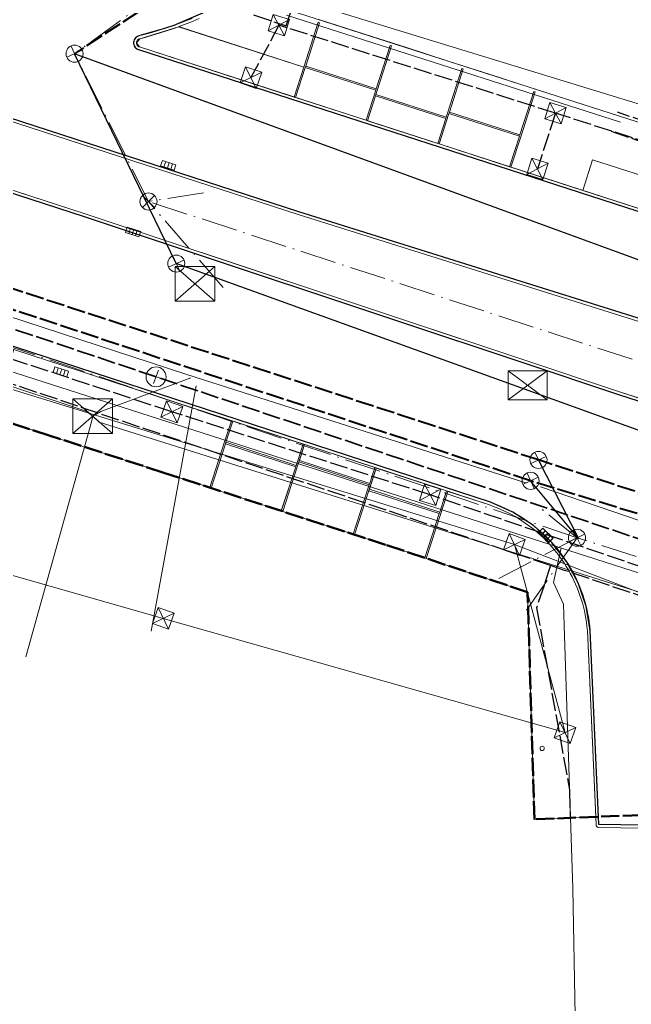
# Model space of a CAD drawing. Header units: metres. Extents: x 105014 to 106600, y 111320 to 118425.
# Drawn here: x 105200.8 to 105243.8, y 112763.7 to 112832.9 of the extents above; entities that cross this region are included whole.
import ezdxf

# ---------------------------------------------------------------- set-up
doc = ezdxf.new("R2010")
doc.units = ezdxf.units.M
doc.linetypes.add('DASHDOT', pattern=[3.556, 2.54, -0.508, 0, -0.508])
doc.linetypes.add('DASHED', pattern=[1.524, 1.27, -0.254])
for name, color, linetype, lineweight in [('00-BASE-LIMITE', 7, 'DASHED', 50), ('00-BASE-UE', 42, 'DASHED', 25), ('10-PAV-CALZADA-MIXTA', 8, 'CONTINUOUS', 30), ('10-PAV-SARDINEL', 252, 'CONTINUOUS', 13), ('20-EP-ZONA-DURA', 253, 'CONTINUOUS', 13), ('20-EP-ZONA-VERDE', 84, 'CONTINUOUS', 13), ('30-RED-ENEL-EXIST', 13, 'CONTINUOUS', 13), ('30-RED-ENEL-NODOS', 11, 'CONTINUOUS', 13), ('30-RED-ENEL-PROY', 1, 'DASHED', 25), ('30-RED-ETB-CAMARA', 151, 'CONTINUOUS', 13), ('30-RED-ETB-EXIST', 145, 'CONTINUOUS', 13), ('30-RED-ETB-PROY', 5, 'DASHED', 25), ('35-RH-ACUE-MENOR-EXIST', 151, 'CONTINUOUS', 13), ('35-RH-ACUE-MENOR-PROY', 5, 'DASHED', 25), ('35-RH-PLUV-COLECTOR', 96, 'CONTINUOUS', 30), ('35-RH-PLUV-INTERCEPTOR', 3, 'DASHED', 40), ('35-RH-PLUV-NODOS', 94, 'CONTINUOUS', 13), ('35-RH-PLUV-RETIRO', 8, 'DASHDOT', 13), ('36-RH-SAN-COLECTOR-PROY', 6, 'DASHED', 35), ('36-RH-SAN-POZOS', 216, 'CONTINUOUS', 13)]:
    doc.layers.add(name, color=color, linetype=linetype, lineweight=lineweight)

# ---------------------------------------------------------------- blocks, each defined once
blk = doc.blocks.new('CAM_ETB_T_13A')
for p, q in [((-1.375, -1.025), (1.375, 1.025)), ((-1.375, 1.025), (1.375, -1.025))]:
    blk.add_line(p, q)
blk.add_lwpolyline([(-1.375, -1.025), (1.375, -1.025), (1.375, 1.025), (-1.375, 1.025)], close=True)
blk = doc.blocks.new('CAM_ETB_T_14A')
for p, q in [((-1.39, -1.22), (1.39, 1.22)), ((-1.39, 1.22), (1.39, -1.22))]:
    blk.add_line(p, q)
blk.add_lwpolyline([(-1.39, -1.22), (1.39, -1.22), (1.39, 1.22), (-1.39, 1.22)], close=True)
blk = doc.blocks.new('CAJA_ENEL')
for p, q in [((-0.6, -0.6), (0.6, 0.6)), ((-0.6, 0.6), (0.6, -0.6))]:
    blk.add_line(p, q)
blk.add_lwpolyline([(-0.6, -0.6), (0.6, -0.6), (0.6, 0.6), (-0.6, 0.6)], close=True)
blk = doc.blocks.new('POSTE')
blk.add_circle((0, 0), 0.15)
blk = doc.blocks.new('POZO_SAN')
for p, q in [((-0.5, 0), (0.5, 0)), ((0, -0.5), (0, 0.5))]:
    blk.add_line(p, q)
blk.add_circle((0, 0), 0.7)
blk = doc.blocks.new('SUMIDERO')
for p, q in [((-0.25, -0.2), (-0.25, 0.2)), ((0, -0.2), (0, 0.2)), ((0.25, -0.2), (0.25, 0.2))]:
    blk.add_line(p, q)
blk.add_lwpolyline([(-0.5, -0.2), (0.5, -0.2), (0.5, 0.2), (-0.5, 0.2)], close=True)
blk = doc.blocks.new('POZO_PLUV')
for p, q in [((-0.42, -0.42), (0.42, 0.42)), ((-0.42, 0.42), (0.42, -0.42))]:
    blk.add_line(p, q)
blk.add_circle((0, 0), 0.6)

msp = doc.modelspace()

# ---------------------------------------------------------------- linework, layer by layer
at = {"layer": '00-BASE-LIMITE'}
msp.add_lwpolyline([(105289.6941, 112775.5977), (105287.9911, 112776.1541), (105287.0291, 112776.4771), (105286.6591, 112776.6161), (105281.4881, 112778.2371), (105277.3591, 112779.4201), (105267.7009, 112782.6073), (105258.1345, 112785.7867), (105256.5071, 112784.3645), (105256.6323, 112777.5367), (105236.9679, 112776.7399), (105236.4833, 112792.7027), (105226.5091, 112796.0273), (105210.9121, 112801.0965), (105202.9235, 112803.6929), (105179.7183, 112811.2349)], dxfattribs=at)
at = {"layer": '00-BASE-UE'}
msp.add_lwpolyline([(105289.6941, 112775.5977), (105287.9911, 112776.1541), (105287.0291, 112776.4771), (105286.6591, 112776.6161), (105281.4881, 112778.2371), (105277.3591, 112779.4201), (105267.7009, 112782.6073), (105258.1345, 112785.7867), (105256.5071, 112784.3645), (105256.6323, 112777.5367), (105236.9679, 112776.7399), (105236.4833, 112792.7027), (105226.5091, 112796.0273), (105210.9121, 112801.0965), (105202.9235, 112803.6929), (105179.7183, 112811.2349)], dxfattribs=at)
at = {"layer": '10-PAV-CALZADA-MIXTA'}
for points in [[(105149.6481, 112837.2091), (105205.3211, 112819.0981), (105213.5414, 112816.3599), (105237.7747, 112808.2879), (105241.1827, 112807.1549), (105242.8757, 112806.5957), (105245.6951, 112805.6757), (105247.9399, 112804.9567), (105250.6317, 112804.1165), (105252.9785, 112803.4077), (105255.6127, 112802.6435), (105258.0005, 112801.9839), (105260.6021, 112801.3063), (105263.0121, 112800.7209), (105273.2419, 112798.7273), (105283.5917, 112797.5002), (105294.0041, 112797.0465)], [(105214.9864, 112833.963), (105211.618, 112832.5176), (105210.9767, 112832.2995), (105209.1757, 112831.7774), (105209.1494, 112831.77), (105209.0715, 112831.7382), (105209.0001, 112831.6938), (105208.9371, 112831.6381), (105208.8844, 112831.5726), (105208.8433, 112831.4992), (105208.8152, 112831.42), (105208.8007, 112831.3371), (105208.8003, 112831.253), (105208.814, 112831.1701), (105208.8414, 112831.0906), (105208.8817, 112831.0168), (105208.9339, 112830.9508), (105208.9963, 112830.8945), (105209.0673, 112830.8494), (105209.1449, 112830.8169), (105249.0827, 112817.8987)], [(105288.9252, 112799.8528), (105281.1701, 112801.0701), (105279.0419, 112801.5173), (105276.7825, 112802.0417), (105274.7271, 112802.5593), (105272.4977, 112803.1597), (105270.5285, 112803.7197), (105268.3083, 112804.3791), (105266.4719, 112804.9433), (105264.2047, 112805.6573), (105262.8505, 112806.0905), (105260.1755, 112806.9535), (105220.4151, 112819.4175), (105190.756, 112829.0572)], [(105249.1879, 112776.2485), (105241.4991, 112776.3691), (105240.8843, 112790.0185), (105240.5999, 112791.7168), (105240.0399, 112793.345), (105239.2195, 112794.8589), (105238.1611, 112796.2171), (105236.8935, 112797.3826), (105235.4514, 112798.3234), (105233.8741, 112799.0141), (105207.1794, 112807.7278), (105145.5001, 112827.8611)]]:
    msp.add_lwpolyline(points, dxfattribs=at)
at = {"layer": '10-PAV-SARDINEL'}
for points in [[(105244.2848, 112806.134), (105242.8757, 112806.5957), (105241.1827, 112807.1549), (105237.7747, 112808.2879), (105213.5414, 112816.3599), (105205.3211, 112819.0981), (105149.6481, 112837.2091)], [(105149.71, 112837.3993), (105205.3837, 112819.2881), (105213.6046, 112816.5497), (105237.8379, 112808.4777), (105241.2456, 112807.3448), (105242.9382, 112806.7857), (105244.3469, 112806.3241)], [(105249.0827, 112817.8987), (105209.1449, 112830.8169), (105209.0862, 112830.8401), (105209.0309, 112830.8704), (105208.9798, 112830.9075), (105208.9339, 112830.9508), (105208.8937, 112830.9995), (105208.86, 112831.0528), (105208.8333, 112831.11), (105208.814, 112831.1701), (105208.8024, 112831.2321), (105208.7987, 112831.2951), (105208.803, 112831.3581), (105208.8152, 112831.42), (105208.835, 112831.4799), (105208.8623, 112831.5368), (105208.8965, 112831.5898), (105208.9371, 112831.6381), (105208.9835, 112831.6809), (105209.0349, 112831.7175), (105209.0905, 112831.7474), (105209.1494, 112831.77), (105209.1757, 112831.7774), (105209.6292, 112831.8966), (105210.0806, 112832.0234), (105210.5298, 112832.1577), (105210.9767, 112832.2995), (105211.618, 112832.5176), (105212.049, 112832.674), (105212.4774, 112832.8374), (105212.9031, 112833.0078)], [(105213.4047, 112833.0014), (105212.9789, 112832.8228), (105212.5502, 112832.6511), (105212.1183, 112832.4864), (105211.6843, 112832.329), (105211.0392, 112832.1096), (105210.5887, 112831.9666), (105210.1363, 112831.8313), (105209.6816, 112831.7036), (105209.2296, 112831.5848), (105209.2125, 112831.58), (105209.174, 112831.5652), (105209.1406, 112831.5472), (105209.1099, 112831.5254), (105209.0819, 112831.4995), (105209.0577, 112831.4707), (105209.0374, 112831.4394), (105209.0208, 112831.4047), (105209.0089, 112831.3689), (105209.0016, 112831.3319), (105208.9991, 112831.2947), (105209.0013, 112831.2567), (105209.0083, 112831.2192), (105209.0198, 112831.1833), (105209.0359, 112831.1489), (105209.0562, 112831.1168), (105209.08, 112831.088), (105209.108, 112831.0616), (105209.1378, 112831.04), (105209.1719, 112831.0213), (105209.2117, 112831.0055), (105249.1404, 112818.0902)], [(105260.1149, 112806.763), (105220.3543, 112819.227), (105190.6942, 112828.867)], [(105190.756, 112829.0572), (105220.4151, 112819.4175), (105260.1755, 112806.9535)], [(105249.1864, 112776.0485), (105241.496, 112776.1691), (105241.4626, 112776.1724), (105241.4303, 112776.1813), (105241.3999, 112776.1954), (105241.3723, 112776.2144), (105241.3482, 112776.2378), (105241.3284, 112776.2648), (105241.3134, 112776.2948), (105241.3036, 112776.3269), (105241.2993, 112776.3601), (105240.6848, 112790.0035), (105240.6577, 112790.2819), (105240.6225, 112790.5632), (105240.58, 112790.8403), (105240.5293, 112791.1192), (105240.4718, 112791.393), (105240.4056, 112791.6694), (105240.333, 112791.9397), (105240.252, 112792.211), (105240.1643, 112792.4778), (105240.0686, 112792.7442), (105239.9675, 112793.0027), (105239.8567, 112793.2647), (105239.7408, 112793.5192), (105239.6165, 112793.7731), (105239.486, 112794.0221), (105239.3478, 112794.2691), (105239.203, 112794.5117), (105239.0517, 112794.7501), (105238.895, 112794.9825), (105238.7309, 112795.2121), (105238.5623, 112795.4348), (105238.559, 112795.4392), (105238.3851, 112795.6559), (105238.2016, 112795.8723), (105238.0138, 112796.0818), (105237.8201, 112796.2862), (105237.621, 112796.4851), (105237.4147, 112796.6801), (105237.2049, 112796.8676), (105236.99, 112797.0493), (105236.7703, 112797.225), (105236.5459, 112797.3946), (105236.3144, 112797.5595), (105236.0809, 112797.7164), (105235.8449, 112797.8658), (105235.6006, 112798.0112), (105235.355, 112798.1482), (105235.1073, 112798.2777), (105234.8518, 112798.4024), (105234.5959, 112798.5186), (105234.3382, 112798.6272), (105234.0732, 112798.7304), (105233.8089, 112798.825), (105207.1173, 112807.5377), (105145.438, 112827.671)], [(105145.5002, 112827.8609), (105207.1794, 112807.7278), (105233.8741, 112799.0141), (105234.1446, 112798.9173), (105234.4123, 112798.813), (105234.677, 112798.7014), (105234.9386, 112798.5825), (105235.1968, 112798.4565), (105235.4514, 112798.3234), (105235.7023, 112798.1834), (105235.9492, 112798.0365), (105236.1919, 112797.8828), (105236.4304, 112797.7225), (105236.6643, 112797.5557), (105236.8935, 112797.3826), (105237.1179, 112797.2031), (105237.3373, 112797.0176), (105237.5514, 112796.8261), (105237.7602, 112796.6287), (105237.9635, 112796.4257), (105238.1611, 112796.2171), (105238.3529, 112796.0032), (105238.5387, 112795.7841), (105238.7184, 112795.5599), (105238.8918, 112795.3309), (105239.0589, 112795.0972), (105239.2195, 112794.8589), (105239.3735, 112794.6164), (105239.5207, 112794.3696), (105239.661, 112794.119), (105239.7944, 112793.8645), (105239.9208, 112793.6065), (105240.0399, 112793.345), (105240.1518, 112793.0804), (105240.2564, 112792.8129), (105240.3536, 112792.5425), (105240.4433, 112792.2695), (105240.5254, 112791.9942), (105240.5999, 112791.7168), (105240.6668, 112791.4373), (105240.7259, 112791.1562), (105240.7772, 112790.8735), (105240.8208, 112790.5895), (105240.8565, 112790.3045), (105240.8843, 112790.0185), (105241.4991, 112776.3691), (105241.4991, 112776.3691), (105249.1879, 112776.2485)]]:
    msp.add_lwpolyline(points, dxfattribs=at)
at = {"layer": '20-EP-ZONA-DURA'}
for points in [[(105249.3765, 112820.4021), (105241.0467, 112823.0791), (105240.3565, 112820.9315), (105235.3137, 112822.5625), (105236.0007, 112824.7007), (105237.0105, 112827.8425), (105236.9153, 112827.8731), (105235.9362, 112824.8265), (105230.9855, 112826.4171), (105231.9645, 112829.4643), (105231.8691, 112829.4949), (105230.8597, 112826.3529), (105230.7677, 112826.0676), (105225.8166, 112827.6587), (105225.9083, 112827.9443), (105226.9181, 112831.0859), (105226.8229, 112831.1165), (105225.8437, 112828.0701), (105220.8929, 112829.6607), (105221.8719, 112832.7077), (105221.7767, 112832.7383), (105220.7673, 112829.5965), (105217.0068, 112830.805), (105212.0837, 112832.3915), (105212.0771, 112832.3893), (105211.9587, 112832.4273), (105212.1183, 112832.4864), (105212.5502, 112832.6511), (105212.9789, 112832.8228), (105213.4047, 112833.0014)], [(105221.8237, 112832.9332), (105225.0139, 112831.908), (105227.9631, 112830.9602), (105230.9125, 112830.0123), (105233.8617, 112829.0645), (105236.8111, 112828.1167), (105237.3142, 112827.955), (105247.2605, 112824.7589)]]:
    msp.add_lwpolyline(points, dxfattribs=at)
for points in [[(105215.1913, 112803.2587), (105214.1427, 112800.0465), (105210.9121, 112801.0965), (105202.9235, 112803.6929), (105198.8627, 112805.0127), (105199.8705, 112808.2069), (105200.3709, 112809.7397), (105207.1173, 112807.5377), (105215.6761, 112804.7433), (105215.1913, 112803.2587)], [(105220.1893, 112801.5073), (105219.1691, 112798.4129), (105214.2377, 112800.0156), (105215.2557, 112803.1338), (105220.1893, 112801.5073)], [(105225.2631, 112799.9553), (105224.2234, 112796.7702), (105219.2769, 112798.3778), (105220.3155, 112801.5705), (105220.8093, 112803.0683), (105220.444, 112801.9492), (105220.4131, 112801.8543), (105225.3563, 112800.2405), (105225.2631, 112799.9553)], [(105230.2786, 112798.2285), (105229.2677, 112795.1078), (105226.5091, 112796.0273), (105224.3315, 112796.735), (105225.3583, 112799.9243), (105225.8477, 112801.4238), (105225.3624, 112799.926), (105225.3317, 112799.8309), (105230.2786, 112798.2285)], [(105241.2743, 112776.9144), (105236.9679, 112776.7399), (105236.4833, 112792.7027), (105229.3627, 112795.0761), (105230.4045, 112798.2923), (105230.8861, 112799.7792), (105233.8089, 112798.825), (105234.0732, 112798.7304), (105234.3382, 112798.6272), (105234.5959, 112798.5186), (105234.8518, 112798.4024), (105235.1073, 112798.2777), (105235.355, 112798.1482), (105235.6006, 112798.0112), (105235.8449, 112797.8658), (105236.0809, 112797.7164), (105236.3144, 112797.5595), (105236.5459, 112797.3946), (105236.7703, 112797.225), (105236.99, 112797.0493), (105237.2049, 112796.8676), (105237.4147, 112796.6801), (105237.621, 112796.4851), (105237.8201, 112796.2862), (105238.0138, 112796.0818), (105238.2016, 112795.8723), (105238.3851, 112795.6559), (105238.559, 112795.4392), (105238.5623, 112795.4348), (105238.7309, 112795.2121), (105238.895, 112794.9825), (105239.0517, 112794.7501), (105239.203, 112794.5117), (105239.3478, 112794.2691), (105239.486, 112794.0221), (105239.6165, 112793.7731), (105239.7408, 112793.5192), (105239.8567, 112793.2647), (105239.9675, 112793.0027), (105240.0686, 112792.7442), (105240.1643, 112792.4778), (105240.252, 112792.211), (105240.333, 112791.9397), (105240.4056, 112791.6694), (105240.4718, 112791.393), (105240.5293, 112791.1192), (105240.58, 112790.8403), (105240.6225, 112790.5632), (105240.6577, 112790.2819), (105240.6848, 112790.0035), (105241.2743, 112776.9144)]]:
    msp.add_lwpolyline(points, close=True, dxfattribs=at)
at = {"layer": '20-EP-ZONA-VERDE'}
for points in [[(105280.4205, 112877.5627), (105266.1031, 112867.7395), (105263.9921, 112866.2831), (105262.9035, 112865.5199), (105261.0917, 112864.2081), (105259.6217, 112863.0917), (105257.8749, 112861.6795), (105256.3499, 112860.3477), (105254.6851, 112858.7545), (105253.2099, 112857.1839), (105251.6899, 112855.3547), (105250.3625, 112853.5145), (105248.4658, 112850.2713), (105246.9727, 112846.8239), (105245.9048, 112843.222), (105245.2775, 112839.5178), (105245.1001, 112835.7651), (105245.3749, 112832.0182), (105246.0982, 112828.3316), (105247.2593, 112824.7589), (105216.5907, 112834.6149), (105218.2497, 112835.6713), (105327.0389, 112910.3979)], [(105152.3719, 112841.3223), (105220.3533, 112819.2273), (105220.3533, 112819.2273), (105260.1139, 112806.7633), (105262.7883, 112805.9005), (105264.1431, 112805.4669), (105266.4115, 112804.7527), (105268.2493, 112804.1881), (105270.4717, 112803.5279), (105272.4431, 112802.9673), (105274.6755, 112802.3661), (105276.7345, 112801.8475), (105278.9977, 112801.3223), (105281.1301, 112800.8743), (105288.9013, 112799.6545)], [(105288.8015, 112797.3765), (105282.3104, 112797.8108), (105275.8467, 112798.5467), (105269.4241, 112799.5825), (105263.0567, 112800.9159), (105260.6501, 112801.5005), (105258.0515, 112802.1773), (105255.6663, 112802.8361), (105253.0345, 112803.5997), (105250.6897, 112804.3081), (105247.9993, 112805.1477), (105245.7557, 112805.8663), (105242.9373, 112806.7859), (105241.2449, 112807.3451), (105237.8371, 112808.4779), (105205.3829, 112819.2883), (105150.9687, 112836.9897)]]:
    msp.add_lwpolyline(points, dxfattribs=at)
for points in [[(105220.7673, 112829.5965), (105220.0897, 112827.4867), (105209.2065, 112831.0071), (105208.999, 112831.3022), (105209.2251, 112831.5833), (105211.9587, 112832.4273), (105220.7673, 112829.5965)], [(105221.8719, 112832.7077), (105220.8929, 112829.6607), (105220.8625, 112829.5656), (105220.1849, 112827.4561), (105220.0897, 112827.4867), (105220.7673, 112829.5965), (105221.7767, 112832.7383), (105221.8719, 112832.7077)], [(105226.9181, 112831.0859), (105225.9083, 112827.9443), (105225.8166, 112827.6587), (105225.7859, 112827.5635), (105225.2275, 112825.8251), (105225.1323, 112825.8557), (105225.8132, 112827.975), (105225.8437, 112828.0701), (105226.8229, 112831.1165), (105226.9181, 112831.0859)], [(105225.8132, 112827.975), (105225.1323, 112825.8557), (105220.1849, 112827.4561), (105220.8625, 112829.5656), (105225.8132, 112827.975)], [(105225.8437, 112828.0701), (105225.8132, 112827.975), (105220.8625, 112829.5656), (105220.8929, 112829.6607), (105225.8437, 112828.0701)], [(105231.9645, 112829.4643), (105230.9855, 112826.4171), (105230.955, 112826.322), (105230.2713, 112824.1937), (105230.1761, 112824.2243), (105230.7369, 112825.9725), (105230.7677, 112826.0676), (105230.8597, 112826.3529), (105231.8691, 112829.4949), (105231.9645, 112829.4643)], [(105230.7369, 112825.9725), (105230.1761, 112824.2243), (105225.2275, 112825.8251), (105225.7859, 112827.5635), (105230.7369, 112825.9725)], [(105230.7677, 112826.0676), (105230.7369, 112825.9725), (105225.7859, 112827.5635), (105225.8166, 112827.6587), (105230.7677, 112826.0676)], [(105237.0105, 112827.8425), (105236.0007, 112824.7007), (105235.3137, 112822.5625), (105235.2185, 112822.5931), (105235.9057, 112824.7314), (105235.9362, 112824.8265), (105236.9153, 112827.8731), (105237.0105, 112827.8425)], [(105235.9057, 112824.7314), (105235.2185, 112822.5931), (105230.2713, 112824.1937), (105230.955, 112826.322), (105235.9057, 112824.7314)], [(105235.9362, 112824.8265), (105235.9057, 112824.7314), (105230.955, 112826.322), (105230.9855, 112826.4171), (105235.9362, 112824.8265)], [(105249.3765, 112820.4021), (105250.0633, 112819.2831), (105250.1898, 112818.8164), (105250.0245, 112818.3621), (105249.6277, 112818.086), (105249.1443, 112818.0889), (105240.3565, 112820.9315), (105241.0467, 112823.0791), (105249.3765, 112820.4021)], [(105215.7709, 112804.7129), (105215.282, 112803.2302), (105215.2507, 112803.1355), (105215.2557, 112803.1338), (105214.2377, 112800.0155), (105214.1427, 112800.0465), (105215.1913, 112803.2587), (105215.6761, 112804.7433), (105215.7709, 112804.7129)], [(105215.2865, 112803.2284), (105215.282, 112803.2302), (105215.7709, 112804.7129), (105215.2865, 112803.2284)], [(105220.7141, 112803.0993), (105220.2206, 112801.6021), (105215.2865, 112803.2284), (105215.7709, 112804.7129), (105220.7141, 112803.0993)], [(105215.2865, 112803.2284), (105215.2557, 112803.1338), (105215.2507, 112803.1355), (105215.282, 112803.2302), (105215.2865, 112803.2284)], [(105220.2206, 112801.6021), (105220.1893, 112801.5073), (105215.2557, 112803.1338), (105215.2865, 112803.2284), (105220.2206, 112801.6021)], [(105220.8093, 112803.0683), (105220.3155, 112801.5705), (105219.2735, 112798.3675), (105219.1659, 112798.4031), (105220.1893, 112801.5073), (105220.2206, 112801.6021), (105220.7141, 112803.0993), (105220.8093, 112803.0683)], [(105225.7527, 112801.4547), (105225.3873, 112800.3355), (105220.444, 112801.9492), (105220.8093, 112803.0683), (105225.7527, 112801.4547)], [(105225.3873, 112800.3355), (105225.3563, 112800.2405), (105220.4131, 112801.8543), (105220.444, 112801.9492), (105225.3873, 112800.3355)], [(105225.8477, 112801.4238), (105225.3583, 112799.9243), (105224.3315, 112796.7351), (105224.2233, 112796.7701), (105225.2631, 112799.9553), (105225.3563, 112800.2405), (105225.3873, 112800.3355), (105225.7527, 112801.4547), (105225.8477, 112801.4238)], [(105230.7909, 112799.8101), (105230.3093, 112798.3234), (105225.3624, 112799.926), (105225.8477, 112801.4238), (105230.7909, 112799.8101)], [(105230.3093, 112798.3234), (105230.2786, 112798.2285), (105225.3317, 112799.8309), (105225.3624, 112799.926), (105230.3093, 112798.3234)], [(105230.8861, 112799.7793), (105230.4045, 112798.2923), (105229.3629, 112795.0769), (105229.2677, 112795.1077), (105230.2786, 112798.2285), (105230.3093, 112798.3234), (105230.7909, 112799.8101), (105230.8861, 112799.7793)]]:
    msp.add_lwpolyline(points, close=True, dxfattribs=at)
at = {"layer": '30-RED-ENEL-EXIST'}
for points in [[(105235.5533, 112796.0481), (105199.1877, 112807.2787)], [(105210.8863, 112790.8611), (105185.4603, 112798.1131)], [(105268.1285, 112783.5243), (105235.5533, 112796.0481)], [(105235.5533, 112796.0481), (105239.1163, 112782.8303)], [(105239.1163, 112782.8303), (105210.8863, 112790.8611)]]:
    msp.add_lwpolyline(points, dxfattribs=at)
at = {"layer": '30-RED-ENEL-PROY'}
for points in [[(105219.0087, 112832.5339), (105217.0401, 112828.8587)], [(105238.4463, 112826.3529), (105219.0087, 112832.5339)], [(105238.4463, 112826.3529), (105237.1723, 112822.4481)], [(105272.8819, 112815.3369), (105238.4463, 112826.3529)], [(105211.4861, 112805.3733), (105191.3347, 112811.9997)], [(105229.6359, 112799.5383), (105211.4861, 112805.3733)], [(105267.8093, 112786.4901), (105229.6359, 112799.5383)]]:
    msp.add_lwpolyline(points, dxfattribs=at)
at = {"layer": '30-RED-ETB-EXIST'}
for points in [[(105219.541, 112833.233), (105243.016, 112825.715)], [(105157.427, 112826.674), (105157.272, 112826.239), (105163.326, 112824.093), (105212.541, 112807.986), (105236.356, 112800.394)], [(105149.986, 112823.844), (105149.316, 112824.066), (105205.46, 112805.41), (105205.923, 112805.073)], [(105205.923, 112805.073), (105206.491, 112805.39), (105212.812, 112807.771)], [(105210.039, 112789.951), (105213.196, 112807.2)], [(105201.215, 112788.164), (105205.838, 112804.674), (105205.923, 112805.073)], [(105256.287, 112734.458), (105257.534, 112787.385), (105258.042, 112788.562), (105257.436, 112788.569), (105206.372, 112804.642), (105205.923, 112805.073)], [(105237.39, 112800.11), (105249.539, 112795.956), (105249.798, 112796.715)]]:
    msp.add_lwpolyline(points, dxfattribs=at)
at = {"layer": '30-RED-ETB-PROY'}
for points in [[(105217.216, 112833.262), (105219.513, 112832.483), (105219.967, 112833.821), (105217.67, 112834.6)], [(105242.348, 112825.083), (105244.644, 112824.304), (105245.098, 112825.642), (105242.801, 112826.421)]]:
    msp.add_lwpolyline(points, dxfattribs=at)
at = {"layer": '35-RH-ACUE-MENOR-EXIST'}
for points in [[(105334.83, 112799.27), (105139.12, 112859.21)], [(105334.83, 112799.27), (105139.12, 112859.21)], [(105142.7782, 112826.6219), (105290.85, 112779.12), (105346.1, 112760.24)], [(105238.8362, 112795.8062), (105238.3054, 112793.3746), (105238.9995, 112791.8561), (105239.0649, 112790.3489), (105239.6666, 112771.8763), (105239.8184, 112762.933)]]:
    msp.add_lwpolyline(points, dxfattribs=at)
at = {"layer": '35-RH-ACUE-MENOR-PROY'}
for points in [[(105370.691, 112701.8888), (105366.544, 112717.8541), (105361.1677, 112738.5522), (105358.4748, 112748.9194), (105356.9812, 112755.3645), (105355.5454, 112756.9563), (105346.0551, 112760.4521), (105337.4682, 112763.1052), (105295.1801, 112776.042), (105256.8634, 112788.2406), (105255.2416, 112788.7872), (105239.0869, 112794.2322), (105238.0991, 112794.5682), (105147.1597, 112825.2163)], [(105238.0982, 112794.5654), (105237.6395, 112793.1702), (105237.1128, 112791.6067), (105239.4253, 112778.8181), (105239.4822, 112776.8713)]]:
    msp.add_lwpolyline(points, dxfattribs=at)
at = {"layer": '35-RH-PLUV-COLECTOR'}
for points in [[(105252.92, 112812.89), (105204.6499, 112830.5329)], [(105211.797, 112815.787), (105204.6499, 112830.5329)], [(105252.92, 112812.89), (105204.6499, 112830.5329)], [(105211.797, 112815.787), (105204.6499, 112830.5329)], [(105250.81, 112801.7089), (105211.797, 112815.787)], [(105250.81, 112801.7089), (105211.797, 112815.787)], [(105240.095, 112796.451), (105237.2472, 112801.9891)], [(105240.095, 112796.451), (105236.6965, 112800.5247)]]:
    msp.add_lwpolyline(points, dxfattribs=at)
at = {"layer": '35-RH-PLUV-INTERCEPTOR'}
for points in [[(105276.6882, 112877.6973), (105204.6499, 112830.5329)], [(105276.6882, 112877.6973), (105204.6499, 112830.5329)], [(105237.2472, 112801.9891), (105148.9398, 112830.7171)], [(105236.6965, 112800.5247), (105162.1015, 112825.1667)], [(105303.4264, 112780.4595), (105237.2472, 112801.9891)], [(105311.1666, 112777.5471), (105236.6965, 112800.5247)]]:
    msp.add_lwpolyline(points, dxfattribs=at)
at = {"layer": '35-RH-PLUV-RETIRO'}
for points in [[(105275.959, 112882.213), (105204.6499, 112830.5329)], [(105239.957, 112796.524), (105098.175, 112844.321)], [(105209.842, 112820.149), (105204.6499, 112830.5329)], [(105213.7097, 112820.7456), (105209.842, 112820.149)], [(105250.778, 112806.791), (105209.842, 112820.149)], [(105215.0812, 112814.1055), (105209.842, 112820.149)], [(105239.957, 112796.524), (105236.9991, 112798.9256)], [(105239.957, 112796.524), (105234.1429, 112793.4972)], [(105239.957, 112796.524), (105236.1605, 112791.0963)], [(105303.91, 112776.248), (105258.0627, 112790.7902), (105239.957, 112796.524)]]:
    msp.add_lwpolyline(points, dxfattribs=at)
at = {"layer": '36-RH-SAN-COLECTOR-PROY'}
for points in [[(105210.3752, 112807.83), (105160.8385, 112824.4546)], [(105255.2034, 112792.7856), (105210.3752, 112807.83)]]:
    msp.add_lwpolyline(points, dxfattribs=at)

# ---------------------------------------------------------------- block references
at = {"layer": '30-RED-ENEL-NODOS'}
for name, p, rotation in [('CAJA_ENEL', (105219.0087, 112832.5338), 342.9), ('CAJA_ENEL', (105217.04, 112828.8587), 71.3), ('CAJA_ENEL', (105238.4463, 112826.3529), 342.9), ('CAJA_ENEL', (105237.1722, 112822.4481), 72.6), ('CAJA_ENEL', (105211.4859, 112805.3732), 160.7), ('CAJA_ENEL', (105229.6359, 112799.5382), 163.4), ('CAJA_ENEL', (105235.5534, 112796.048), 340.3), ('CAJA_ENEL', (105210.8863, 112790.8609), 340.3), ('CAJA_ENEL', (105239.1162, 112782.8303), 340.3), ('POSTE', (105237.5071, 112781.7204), 179.8)]:
    msp.add_blockref(name, p, dxfattribs=dict(at, rotation=rotation))
at = {"layer": '30-RED-ETB-CAMARA'}
for name, p in [('CAM_ETB_T_14A', (105213.118, 112814.364)), ('CAM_ETB_T_13A', (105236.483, 112807.228)), ('CAM_ETB_T_14A', (105205.923, 112805.073))]:
    msp.add_blockref(name, p, dxfattribs=at)
at = {"layer": '35-RH-PLUV-NODOS'}
for name, p, rotation in [('POZO_PLUV', (105204.6499, 112830.5329), 340), ('SUMIDERO', (105211.2329, 112822.6878), 162.1), ('SUMIDERO', (105211.2329, 112822.6878), 162.1), ('SUMIDERO', (105211.2329, 112822.6878), 162.1), ('SUMIDERO', (105208.7578, 112818.0109), 342.2), ('SUMIDERO', (105208.7578, 112818.0109), 342.2), ('SUMIDERO', (105208.7578, 112818.0109), 342.2), ('POZO_PLUV', (105211.797, 112815.787), 340), ('POZO_PLUV', (105211.797, 112815.787), 340), ('SUMIDERO', (105203.6844, 112808.1818), 342.1), ('SUMIDERO', (105203.6844, 112808.1818), 342.1), ('SUMIDERO', (105203.6844, 112808.1818), 342.1), ('POZO_PLUV', (105237.2472, 112801.9891), 340), ('POZO_PLUV', (105236.6965, 112800.5247), 340), ('SUMIDERO', (105237.7674, 112796.7008), 135.6), ('SUMIDERO', (105237.7791, 112796.7022), 135.6), ('SUMIDERO', (105237.7791, 112796.7022), 135.6), ('POZO_PLUV', (105239.957, 112796.524), 341)]:
    msp.add_blockref(name, p, dxfattribs=dict(at, rotation=rotation))
msp.add_blockref('POZO_PLUV', (105209.842, 112820.149), dxfattribs=at)
at = {"layer": '36-RH-SAN-POZOS', "rotation": 340}
msp.add_blockref('POZO_SAN', (105210.3752, 112807.83), dxfattribs=at)

doc.saveas('drawing.dxf')
